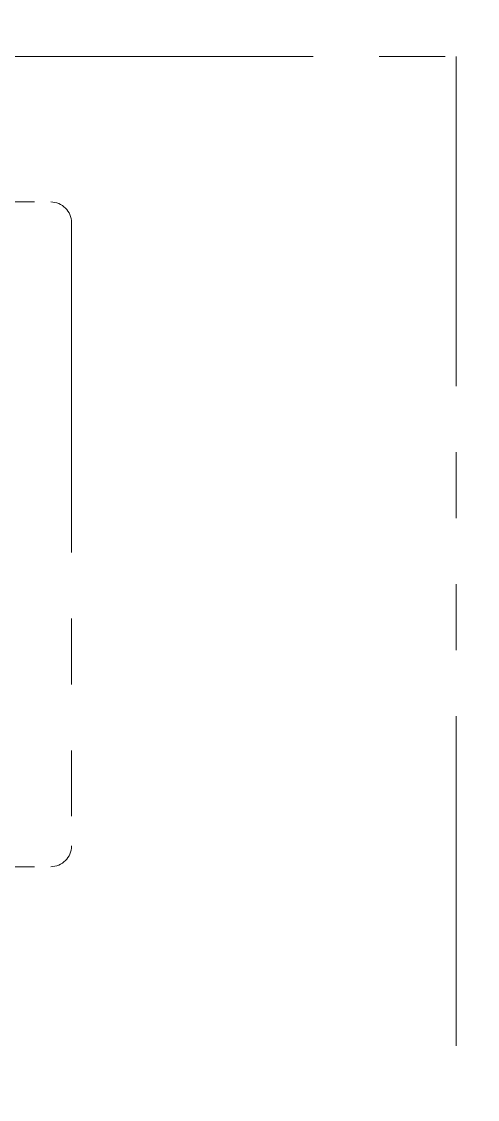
# Model space of a CAD drawing. Header units: millimetres. Extents: x -32759 to 129432, y 390 to 54305.
# Drawn here: x 15527.5 to 15549.4, y 22964.9 to 23016.8 of the extents above; entities that cross this region are included whole.
import ezdxf

# ---------------------------------------------------------------- set-up
doc = ezdxf.new("R2010")
doc.units = ezdxf.units.MM
doc.linetypes.add('PHANTOM2', pattern=[31.75, 15.875, -3.175, 3.175, -3.175, 3.175, -3.175])
doc.linetypes.add('PHANTOMX2', pattern=[5, 2.5, -0.5, 0.5, -0.5, 0.5, -0.5])
doc.layers.add('_BODY', color=7, linetype='Continuous', lineweight=13)

# ---------------------------------------------------------------- blocks, each defined once
blk = doc.blocks.new('A$C3C491120')
at = {"color": 6, "linetype": 'PHANTOM2'}
for p, q in [((0, 72), (372, 72)), ((0, 72), (372, 72)), ((0, 72), (372, 72)), ((0, 72), (372, 72)), ((0, 72), (372, 72)), ((0, 72), (372, 72)), ((372, 72), (372, 0)), ((372, 72), (372, 0)), ((372, 72), (372, 0)), ((372, 72), (372, 0)), ((372, 72), (372, 0)), ((372, 72), (372, 0)), ((329.5, 65), (352.5, 65)), ((353.5, 64), (353.5, 34)), ((329.5, 33), (352.5, 33))]:
    blk.add_line(p, q, dxfattribs=at)
for centre, start, end in [((352.5, 64), 0, 90), ((352.5, 34), 270, 0)]:
    blk.add_arc(centre, 1, start, end, dxfattribs=at)
blk = doc.blocks.new('sdfgdgsgfsd')
at = {"color": 6, "linetype": 'PHANTOMX2', "ltscale": 100}
blk.add_arc((145240.151, 6016.721), 880, 270, 0, dxfattribs=at)
at = {"color": 6, "linetype": 'PHANTOM2', "ltscale": 40}
blk.add_blockref('A$C3C491120', (145444.151, 5656.649), dxfattribs=at)
blk = doc.blocks.new('sdfgsdfgcxvxbxcv')
blk.add_blockref('sdfgdgsgfsd', (118076.127, 130006.408))

msp = doc.modelspace()

# ---------------------------------------------------------------- block references
at = {"layer": '_BODY'}
msp.add_blockref('sdfgsdfgcxvxbxcv', (-248343.912, -112719.974), dxfattribs=at)

doc.saveas('drawing.dxf')
